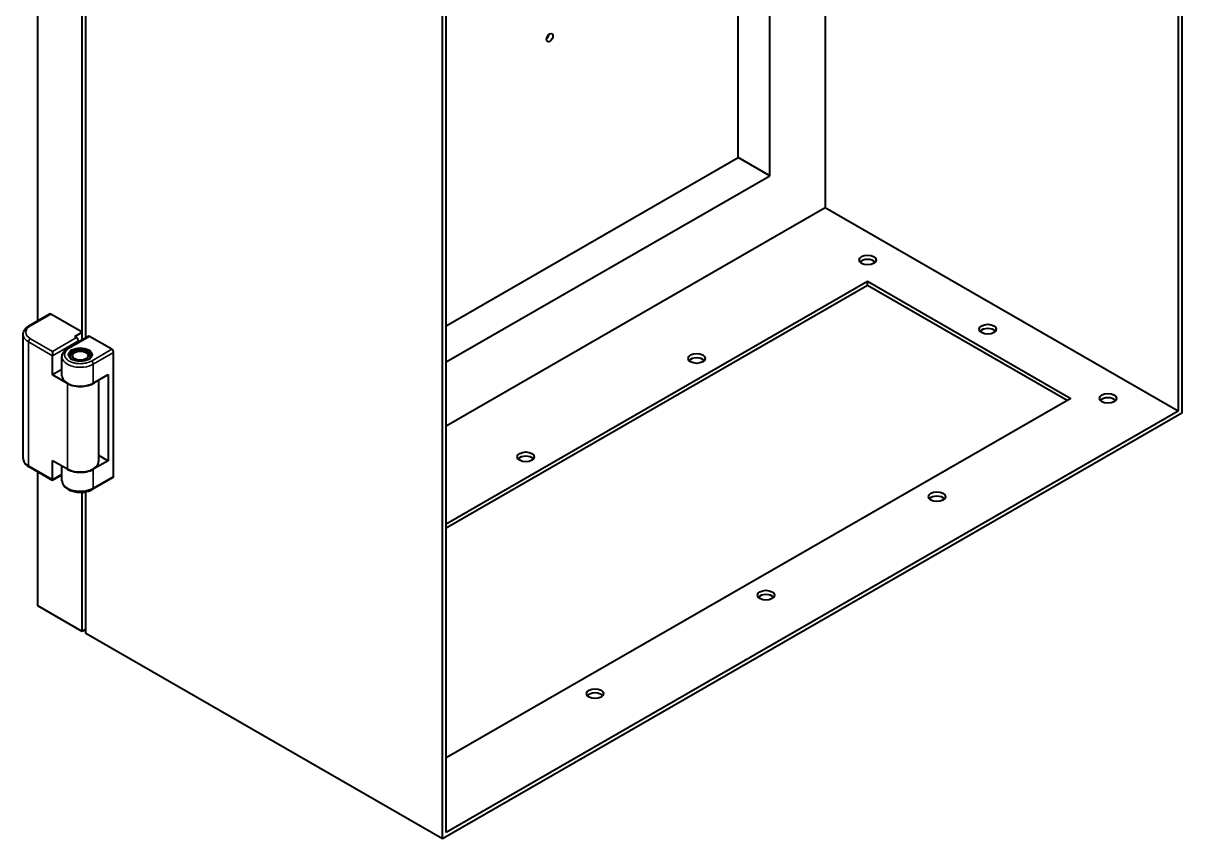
# Model space of a CAD drawing. Header units: millimetres. Extents: x 0 to 2523, y 0 to 1782.
# Drawn here: x 2083 to 2216, y 1439.6 to 1533.3 of the extents above; entities that cross this region are included whole.
import ezdxf

# ---------------------------------------------------------------- set-up
doc = ezdxf.new("R2010")
doc.units = ezdxf.units.MM
doc.header["$LTSCALE"] = 3
doc.layers.add('가시적인 것(ISO)', color=3, linetype='Continuous', lineweight=40)
doc.layers.add('가시적인 좁은 것(ISO)', color=3, linetype='Continuous', lineweight=35)

msp = doc.modelspace()

# ---------------------------------------------------------------- linework, layer by layer
at = {"layer": '가시적인 것(ISO)'}
for p, q in [((2215.9523, 1645.4374), (2215.9523, 1488.4684)), ((2215.528, 1644.7026), (2215.528, 1488.7146)), ((2175.0108, 1621.3703), (2175.0108, 1512.0469)), ((2168.6469, 1515.7401), (2168.6469, 1617.7055)), ((2131.0995, 1439.6049), (2131.0995, 1596.574)), ((2131.5238, 1440.3398), (2131.5238, 1596.3277)), ((2084.6426, 1499.0853), (2084.6426, 1584.7354)), ((2089.7338, 1496.8865), (2089.7338, 1582.4079)), ((2090.158, 1497.1308), (2090.158, 1582.4619)), ((2165.0406, 1517.8168), (2165.0406, 1536.4427)), ((2131.5238, 1498.5157), (2165.0406, 1517.8168)), ((2168.6469, 1515.7401), (2165.0406, 1517.8168)), ((2131.5238, 1494.3623), (2168.6469, 1515.7401)), ((2175.0108, 1512.0469), (2131.5238, 1487.0044)), ((2215.528, 1488.7146), (2175.0108, 1512.0469)), ((2131.5238, 1475.7658), (2179.8899, 1503.618)), ((2179.8899, 1503.1274), (2131.5238, 1475.2753)), ((2179.8899, 1503.618), (2203.2244, 1490.1805)), ((2179.8899, 1503.1274), (2179.8899, 1503.618)), ((2202.7985, 1489.9352), (2179.8899, 1503.1274)), ((2085.9778, 1499.8542), (2083.6443, 1498.5105)), ((2089.7338, 1497.7628), (2086.1275, 1499.8395)), ((2082.9668, 1483.2923), (2082.9668, 1497.5176)), ((2088.8852, 1497.2742), (2089.7338, 1497.7628)), ((2089.7338, 1496.8865), (2089.7338, 1497.7628)), ((2090.4326, 1497.2889), (2088.0991, 1495.9452)), ((2089.0974, 1497.152), (2088.8852, 1497.2742)), ((2089.3095, 1496.7846), (2089.3095, 1496.6422)), ((2093.1279, 1495.8083), (2090.5823, 1497.2742)), ((2086.3396, 1495.564), (2086.3396, 1495.0744)), ((2086.3396, 1492.867), (2086.3396, 1495.0744)), ((2087.4216, 1492.7817), (2087.4216, 1494.9522)), ((2088.8828, 1495.4399), (2088.6698, 1495.3164)), ((2090.1605, 1495.4399), (2090.3734, 1495.3164)), ((2093.34, 1481.2156), (2093.34, 1495.4409)), ((2087.4216, 1493.4901), (2086.3396, 1492.867)), ((2088.0367, 1491.8898), (2086.3396, 1492.867)), ((2091.0065, 1491.9265), (2092.7036, 1492.9038)), ((2091.6216, 1492.2807), (2091.6216, 1482.9343)), ((2092.7036, 1492.9038), (2092.7036, 1483.0197)), ((2203.2244, 1490.1805), (2131.5238, 1448.8909)), ((2215.9523, 1488.4684), (2131.0995, 1439.6049)), ((2215.528, 1488.7146), (2131.5238, 1440.3398)), ((2086.3396, 1480.8491), (2086.3396, 1483.0565)), ((2086.3396, 1483.0565), (2088.0367, 1482.0792)), ((2092.7036, 1483.0197), (2091.0065, 1482.0424)), ((2091.6216, 1483.6427), (2092.7036, 1483.0197)), ((2086.3396, 1480.7472), (2083.6443, 1482.2993)), ((2084.6426, 1466.3577), (2084.6426, 1481.7245)), ((2087.4216, 1480.7269), (2087.4216, 1482.4334)), ((2087.4216, 1481.3703), (2086.3396, 1480.7472)), ((2086.3396, 1480.8491), (2086.3396, 1480.7472)), ((2093.2776, 1481.0777), (2090.9441, 1479.734)), ((2089.7338, 1463.4259), (2089.7338, 1479.397)), ((2090.158, 1463.1815), (2090.158, 1479.451)), ((2089.7338, 1463.4259), (2084.6426, 1466.3577)), ((2090.158, 1463.6702), (2089.7338, 1463.4259)), ((2131.0995, 1439.6049), (2090.158, 1463.1815))]:
    msp.add_line(p, q, dxfattribs=at)
for centre, major_axis, ratio in [((2143.4032, 1531.5913), (-0.262, -0.455), 0.57809312), ((2179.8899, 1506.0611), (-0.975, 0), 0.5758617), ((2193.6784, 1498.1208), (-0.975, 0), 0.5758617), ((2089.5216, 1495.1975), (-1.35, 0), 0.5758617), ((2089.5216, 1495.0749), (-0.9, 0), 0.5758617), ((2160.2677, 1494.7615), (-0.975, 0), 0.5758617), ((2207.467, 1490.1805), (-0.975, 0), 0.5758617), ((2140.6454, 1483.4618), (-0.975, 0), 0.5758617), ((2187.8448, 1478.8808), (-0.975, 0), 0.5758617), ((2168.2226, 1467.5811), (-0.975, 0), 0.5758617), ((2148.6004, 1456.2815), (-0.975, 0), 0.5758617)]:
    msp.add_ellipse(centre, major_axis=major_axis, ratio=ratio, dxfattribs=at)
for centre, major_axis, ratio, start_param, end_param in [((2142.9789, 1531.8357), (0.262, 0.455), 0.57809312, 4.07990888, 5.34486908), ((2179.8899, 1505.5706), (-0.975, 0), 0.5758617, 3.59366293, 5.83111503), ((2086.1275, 1499.5943), (-0.1497, 0.26), 0.57809312, 5.49972085, 6.28318531), ((2193.6784, 1497.6303), (-0.975, 0), 0.5758617, 3.59366293, 5.83111503), ((2089.0974, 1496.9068), (-0.1497, 0.26), 0.57809312, 3.92892453, 5.49972085), ((2090.5823, 1497.0289), (-0.1497, 0.26), 0.57809312, 5.49972085, 6.28318531), ((2089.5216, 1495.0749), (-1.2, 0), 0.5758617, 2.42121291, 7.00356505), ((2089.5216, 1494.8296), (-1.2, 0), 0.5758617, 5.50163969, 6.10477871), ((2089.5216, 1494.8296), (1.2, 0), 0.5758617, 0.1784066, 0.78154562), ((2093.1279, 1495.563), (-0.1497, 0.26), 0.57809312, 3.92892453, 5.49972085), ((2160.2677, 1494.2709), (-0.975, 0), 0.5758617, 3.59366293, 5.83111503), ((2089.5216, 1492.7817), (-2.1, 0), 0.5758617, 0, 2.35619449), ((2089.5216, 1492.7449), (-2.1, 0), 0.5758617, 0.78539816, 2.5639885), ((2207.467, 1489.69), (-0.975, 0), 0.5758617, 3.59366293, 5.83111503), ((2089.5216, 1482.9343), (2.1, 0), 0.5758617, 3.92699082, 6.28318531), ((2140.6454, 1482.9713), (-0.975, 0), 0.5758617, 3.59366293, 5.83111503), ((2089.5216, 1482.8975), (-2.1, 0), 0.5758617, 0.57760415, 2.35619449), ((2093.1279, 1481.3377), (0.1497, -0.26), 0.57809312, 0, 0.78733187), ((2187.8448, 1478.3903), (-0.975, 0), 0.5758617, 3.59366293, 5.83111503), ((2168.2226, 1467.0906), (-0.975, 0), 0.5758617, 3.59366293, 5.83111503), ((2148.6004, 1455.7909), (-0.975, 0), 0.5758617, 3.59366293, 5.83111503)]:
    msp.add_ellipse(centre, major_axis=major_axis, ratio=ratio, start_param=start_param, end_param=end_param, dxfattribs=at)
for points, knots in [([(2082.9668, 1497.5176), (2082.9668, 1497.5991), (2082.9781, 1497.6806), (2083.0214, 1497.838), (2083.0533, 1497.9138), (2083.134, 1498.0568), (2083.1828, 1498.1242), (2083.2939, 1498.2497), (2083.3563, 1498.3081), (2083.4923, 1498.4158), (2083.5659, 1498.4653), (2083.6443, 1498.5105)], [2.35619449, 2.35619449, 2.35619449, 2.35619449, 2.513274123, 2.513274123, 2.670353756, 2.670353756, 2.827433388, 2.827433388, 2.984513021, 2.984513021, 3.141592654, 3.141592654, 3.141592654, 3.141592654]), ([(2087.4216, 1494.9522), (2087.4216, 1495.0338), (2087.4329, 1495.1153), (2087.4762, 1495.2726), (2087.5081, 1495.3484), (2087.5888, 1495.4915), (2087.6376, 1495.5588), (2087.7487, 1495.6844), (2087.811, 1495.7427), (2087.947, 1495.8505), (2088.0207, 1495.9), (2088.0991, 1495.9452)], [2.35619449, 2.35619449, 2.35619449, 2.35619449, 2.513274123, 2.513274123, 2.670353756, 2.670353756, 2.827433388, 2.827433388, 2.984513021, 2.984513021, 3.141592654, 3.141592654, 3.141592654, 3.141592654]), ([(2082.9668, 1483.2923), (2082.9668, 1483.2107), (2082.9781, 1483.1292), (2083.0214, 1482.9719), (2083.0533, 1482.8961), (2083.134, 1482.753), (2083.1828, 1482.6857), (2083.2939, 1482.5601), (2083.3563, 1482.5018), (2083.4923, 1482.394), (2083.5659, 1482.3445), (2083.6443, 1482.2993)], [3.926990817, 3.926990817, 3.926990817, 3.926990817, 4.08407045, 4.08407045, 4.241150082, 4.241150082, 4.398229715, 4.398229715, 4.555309348, 4.555309348, 4.71238898, 4.71238898, 4.71238898, 4.71238898]), ([(2087.4216, 1480.7269), (2087.4216, 1480.5953), (2087.4514, 1480.4643), (2087.5651, 1480.2116), (2087.6531, 1480.0919), (2087.8865, 1479.8634), (2088.0396, 1479.7594), (2088.3926, 1479.5837), (2088.5951, 1479.5144), (2089.0216, 1479.4197), (2089.2455, 1479.3941), (2089.6935, 1479.3874), (2089.9175, 1479.406), (2090.3472, 1479.4862), (2090.5528, 1479.548), (2090.8104, 1479.6619), (2090.8789, 1479.6964), (2090.9441, 1479.734)], [3.92699082, 3.92699082, 3.92699082, 3.92699082, 4.18050948, 4.18050948, 4.45897035, 4.45897035, 4.78526654, 4.78526654, 5.12988434, 5.12988434, 5.47173667, 5.47173667, 5.81131807, 5.81131807, 6.15258256, 6.15258256, 6.28318531, 6.28318531, 6.28318531, 6.28318531])]:
    msp.add_open_spline(points, degree=3, knots=knots, dxfattribs=at)
at = {"layer": '가시적인 좁은 것(ISO)'}
for p, q in [((2086.1275, 1499.8395), (2083.7941, 1498.4958)), ((2086.3396, 1495.0744), (2083.5819, 1496.6625)), ((2083.5819, 1496.6625), (2083.5819, 1482.4371)), ((2086.3396, 1495.564), (2083.7941, 1497.0299)), ((2086.3396, 1495.564), (2089.0974, 1497.152)), ((2086.3396, 1495.0744), (2089.3095, 1496.7846)), ((2090.5823, 1497.2742), (2088.2488, 1495.9305)), ((2090.7944, 1494.4646), (2093.1279, 1495.8083)), ((2093.34, 1495.4409), (2091.0065, 1494.0971)), ((2091.0065, 1494.0971), (2091.0065, 1491.9265)), ((2088.0367, 1482.0792), (2088.0367, 1491.8898)), ((2083.5819, 1482.4371), (2086.3396, 1480.8491)), ((2087.4216, 1481.4722), (2086.3396, 1480.8491)), ((2091.0065, 1482.0424), (2091.0065, 1479.8718)), ((2091.0065, 1479.8718), (2093.34, 1481.2156))]:
    msp.add_line(p, q, dxfattribs=at)
for centre, major_axis, ratio, start_param, end_param in [((2085.0668, 1497.5176), (-2.1, 0), 0.5758617, 0, 0.78539816), ((2085.0668, 1497.7628), (-1.8, 0), 0.5758617, 5.49778714, 7.06858347), ((2083.7941, 1498.2505), (-0.1497, 0.26), 0.57809312, 5.49972085, 6.28318531), ((2083.7941, 1496.7846), (-0.1497, -0.26), 0.57809312, 3.92505711, 5.49585344), ((2089.5216, 1494.9522), (-2.1, 0), 0.5758617, 0, 2.35619449), ((2088.2488, 1495.6852), (-0.1497, 0.26), 0.57809312, 5.49972085, 6.28318531), ((2090.7944, 1494.2193), (0.1497, -0.26), 0.57809312, 0.78733187, 2.3581282), ((2085.0668, 1483.2923), (-2.1, 0), 0.5758617, 0, 0.78539816), ((2083.7941, 1482.5593), (-0.1497, -0.26), 0.57809312, 5.49585344, 6.28318531), ((2089.5216, 1480.7269), (-2.1, 0), 0.5758617, 0, 2.35619449), ((2090.7944, 1479.994), (0.1497, -0.26), 0.57809312, 0, 0.78733187)]:
    msp.add_ellipse(centre, major_axis=major_axis, ratio=ratio, start_param=start_param, end_param=end_param, dxfattribs=at)
msp.add_open_spline([(2088.2488, 1495.9305), (2088.1758, 1495.8884), (2088.1096, 1495.8431), (2088.0503, 1495.7946), (2088.0463, 1495.7914), (2088.0426, 1495.7883), (2088.0385, 1495.7849), (2087.9806, 1495.7364), (2087.9303, 1495.6855), (2087.8876, 1495.6322), (2087.8814, 1495.6246), (2087.8757, 1495.6172), (2087.8697, 1495.6092), (2087.8335, 1495.561), (2087.8038, 1495.5116), (2087.7807, 1495.461), (2087.773, 1495.4441), (2087.7662, 1495.4274), (2087.7598, 1495.4099), (2087.7344, 1495.3399), (2087.7216, 1495.269), (2087.7216, 1495.1975), (2087.7216, 1495.1349), (2087.7314, 1495.0729), (2087.7509, 1495.0114), (2087.7536, 1495.0026), (2087.7567, 1494.9937), (2087.7598, 1494.9851), (2087.7816, 1494.9252), (2087.8124, 1494.8668), (2087.8521, 1494.81), (2087.8578, 1494.8019), (2087.8639, 1494.7935), (2087.8697, 1494.7858), (2087.9131, 1494.728), (2087.9653, 1494.6729), (2088.0262, 1494.6206), (2088.0302, 1494.6171), (2088.0346, 1494.6134), (2088.0385, 1494.6102), (2088.1008, 1494.558), (2088.1711, 1494.5093), (2088.2488, 1494.4646), (2088.3217, 1494.4226), (2088.4004, 1494.3844), (2088.4847, 1494.3502), (2088.4904, 1494.3479), (2088.4957, 1494.3458), (2088.5017, 1494.3434), (2088.5858, 1494.3101), (2088.6741, 1494.2811), (2088.7667, 1494.2565), (2088.78, 1494.253), (2088.7928, 1494.2497), (2088.8067, 1494.2462), (2088.8904, 1494.2254), (2088.9762, 1494.2083), (2089.0641, 1494.195), (2089.0934, 1494.1906), (2089.1224, 1494.1866), (2089.1528, 1494.1829), (2089.2743, 1494.1683), (2089.3975, 1494.161), (2089.5216, 1494.161), (2089.6303, 1494.1609), (2089.738, 1494.1666), (2089.8448, 1494.1778), (2089.86, 1494.1794), (2089.8756, 1494.1812), (2089.8905, 1494.1829), (2089.9946, 1494.1955), (2090.0959, 1494.2132), (2090.1945, 1494.2361), (2090.2085, 1494.2394), (2090.2232, 1494.2429), (2090.2365, 1494.2462), (2090.3369, 1494.2712), (2090.4325, 1494.3013), (2090.5234, 1494.3363), (2090.5295, 1494.3387), (2090.5359, 1494.3412), (2090.5416, 1494.3434), (2090.6322, 1494.3793), (2090.7165, 1494.4197), (2090.7944, 1494.4646)], degree=3, knots=[0, 0, 0, 0, 0.05859375, 0.05859375, 0.05859375, 0.0625, 0.0625, 0.0625, 0.1171875, 0.1171875, 0.1171875, 0.125, 0.125, 0.125, 0.171875, 0.171875, 0.171875, 0.1875, 0.1875, 0.1875, 0.25, 0.25, 0.25, 0.3046875, 0.3046875, 0.3046875, 0.3125, 0.3125, 0.3125, 0.3671875, 0.3671875, 0.3671875, 0.375, 0.375, 0.375, 0.43359375, 0.43359375, 0.43359375, 0.4375, 0.4375, 0.4375, 0.5, 0.5, 0.5, 0.55859375, 0.55859375, 0.55859375, 0.5625, 0.5625, 0.5625, 0.6171875, 0.6171875, 0.6171875, 0.625, 0.625, 0.625, 0.671875, 0.671875, 0.671875, 0.6875, 0.6875, 0.6875, 0.75, 0.75, 0.75, 0.8046875, 0.8046875, 0.8046875, 0.8125, 0.8125, 0.8125, 0.8671875, 0.8671875, 0.8671875, 0.875, 0.875, 0.875, 0.93359375, 0.93359375, 0.93359375, 0.9375, 0.9375, 0.9375, 1, 1, 1, 1], dxfattribs=at)

doc.saveas('drawing.dxf')
